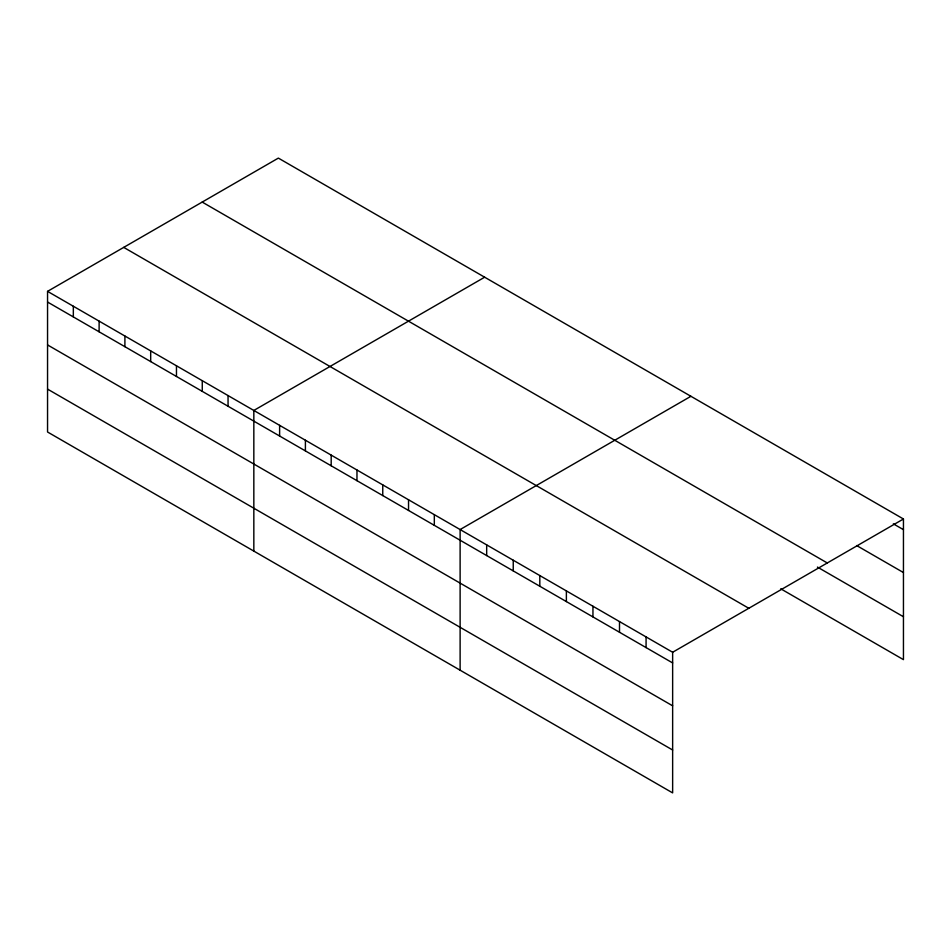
<?xml version="1.0" encoding="UTF-8"?>
<svg xmlns="http://www.w3.org/2000/svg" width="951" height="951" viewBox="0 0 951 951"><rect width="100%" height="100%" fill="white"/><g stroke="black" fill="none" stroke-linecap="round" stroke-linejoin="round"><path stroke-width="1.43" d="M672.642 705.82L672.642 652.255L47.55 291.363L47.55 432.004L672.642 792.896L672.642 705.82L47.55 344.928M780.735 588.8L903.45 659.637L903.45 518.996L278.358 158.104L47.55 291.363M484.641 277.205L253.834 410.452L253.834 551.093M690.913 396.294L460.118 529.552L460.118 670.193M672.642 652.255L903.45 518.996M893.334 523.835L903.45 529.671M856.637 545.541L903.45 572.561M202.194 202.076L827.287 562.968M817.42 567.081L903.45 616.747M123.713 247.379L748.806 608.283M47.55 302.038L672.642 662.93M47.55 389.114L672.642 750.006M646.074 636.92L646.074 647.583M619.505 621.574L619.505 632.249M592.948 606.239L592.948 616.914M566.38 590.904L566.38 601.579M539.811 575.557L539.811 586.232M513.243 560.222L513.243 570.897M486.674 544.887L486.674 555.562M434.322 514.657L434.322 525.332M408.538 499.774L408.538 510.449M382.754 484.891L382.754 495.566M356.97 469.996L356.97 480.671M331.186 455.113L331.186 465.788M305.402 440.23L305.402 450.905M279.618 425.335L279.618 436.01M228.05 395.568L228.05 406.243M202.266 380.685L202.266 391.348M176.47 365.79L176.47 376.465M150.686 350.907L150.686 361.582M124.902 336.024L124.902 346.687M99.118 321.129L99.118 331.804M73.334 306.246L73.334 316.921"/></g></svg>
